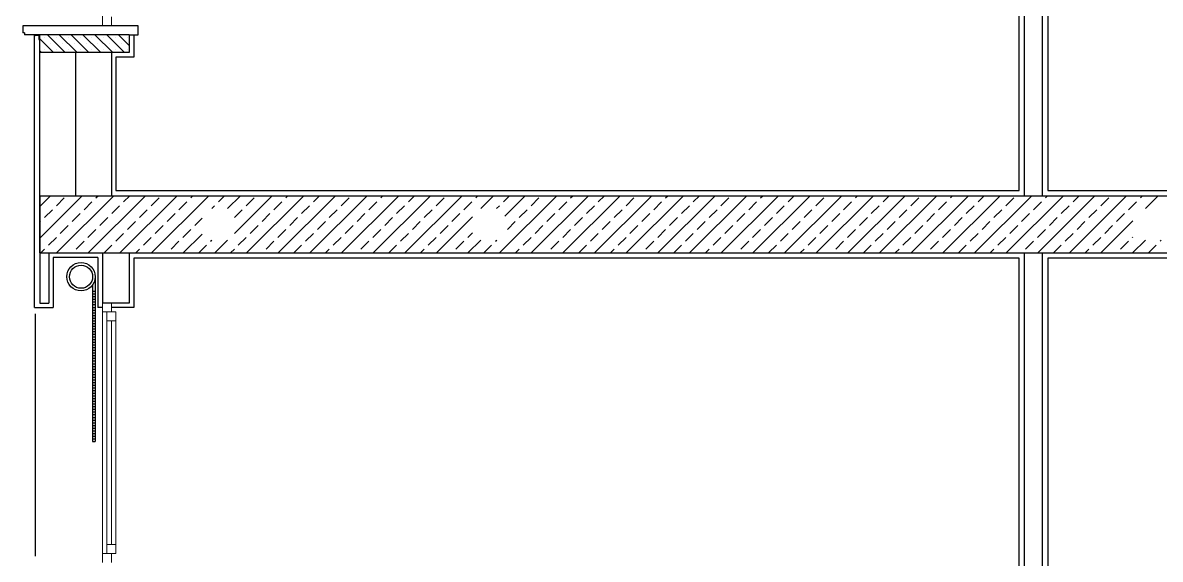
# Model space of a CAD drawing. Header units: inches. Extents: x -7543 to -822, y 102837 to 190349.
# Drawn here: x -837.08123 to -837.04946, y 102836.79202 to 102836.80702 of the extents above; entities that cross this region are included whole.
import ezdxf

# ---------------------------------------------------------------- set-up
doc = ezdxf.new("R2010")
doc.units = ezdxf.units.IN
doc.header["$MEASUREMENT"] = 0
doc.layers.add('PENCERE', color=7, linetype='Continuous', lineweight=18, true_color=0xffb360)
doc.layers.add('TARAMA', color=8, linetype='Continuous', lineweight=25)

msp = doc.modelspace()

# ---------------------------------------------------------------- linework, layer by layer
at = {"layer": 'PENCERE'}
for p, q in [((-837.079005, 102836.806937), (-837.079005, 102836.814187)), ((-837.078755, 102836.806937), (-837.078755, 102836.807187)), ((-837.079005, 102836.791937), (-837.079005, 102836.799187)), ((-837.078755, 102836.798937), (-837.078755, 102836.799187)), ((-837.079005, 102836.798937), (-837.07863, 102836.798937)), ((-837.07888, 102836.792187), (-837.07888, 102836.798937)), ((-837.07863, 102836.792187), (-837.07863, 102836.798937)), ((-837.07888, 102836.798687), (-837.07863, 102836.798687)), ((-837.078755, 102836.792437), (-837.078755, 102836.798687)), ((-837.07888, 102836.792437), (-837.07863, 102836.792437)), ((-837.079005, 102836.792187), (-837.07863, 102836.792187)), ((-837.078755, 102836.791937), (-837.078755, 102836.792187))]:
    msp.add_line(p, q, dxfattribs=at)
at = {"layer": 'TARAMA'}
for p, q in [((-837.053255, 102836.802187), (-837.053255, 102836.815587)), ((-837.052755, 102836.802187), (-837.052755, 102836.815587)), ((-837.053405, 102836.802337), (-837.053405, 102836.815437)), ((-837.052605, 102836.815437), (-837.052605, 102836.802337)), ((-837.08123, 102836.806937), (-837.08123, 102836.806737)), ((-837.078005, 102836.806937), (-837.08123, 102836.806937)), ((-837.08118, 102836.806737), (-837.08123, 102836.806737)), ((-837.08118, 102836.806737), (-837.08118, 102836.806687)), ((-837.080905, 102836.806687), (-837.08118, 102836.806687)), ((-837.078255, 102836.806687), (-837.080905, 102836.806687)), ((-837.080905, 102836.806687), (-837.080905, 102836.806687)), ((-837.080755, 102836.802187), (-837.080755, 102836.806687)), ((-837.080043, 102836.806187), (-837.080543, 102836.806687)), ((-837.079711, 102836.806187), (-837.080211, 102836.806687)), ((-837.07938, 102836.806187), (-837.07988, 102836.806687)), ((-837.079048, 102836.806187), (-837.079548, 102836.806687)), ((-837.078717, 102836.806187), (-837.079217, 102836.806687)), ((-837.078385, 102836.806187), (-837.078885, 102836.806687)), ((-837.078255, 102836.806388), (-837.078554, 102836.806687)), ((-837.078255, 102836.806687), (-837.078255, 102836.806187)), ((-837.078255, 102836.806687), (-837.078255, 102836.806687)), ((-837.078255, 102836.806687), (-837.078255, 102836.806687)), ((-837.078255, 102836.806687), (-837.07813, 102836.806687)), ((-837.07813, 102836.806687), (-837.07813, 102836.806062)), ((-837.07813, 102836.806687), (-837.078005, 102836.806687)), ((-837.078005, 102836.806687), (-837.078005, 102836.806937)), ((-837.080905, 102836.802437), (-837.080905, 102836.806662)), ((-837.08078, 102836.806662), (-837.08088, 102836.806662)), ((-837.08078, 102836.806662), (-837.08078, 102836.806562)), ((-837.080374, 102836.806187), (-837.080755, 102836.806568)), ((-837.080755, 102836.806537), (-837.080755, 102836.806537)), ((-837.080624, 102836.806602), (-837.080624, 102836.806602)), ((-837.080458, 102836.806437), (-837.080458, 102836.806437)), ((-837.080292, 102836.806602), (-837.080292, 102836.806602)), ((-837.080126, 102836.806437), (-837.080126, 102836.806437)), ((-837.079961, 102836.806602), (-837.079961, 102836.806602)), ((-837.079795, 102836.806437), (-837.079795, 102836.806437)), ((-837.079629, 102836.806602), (-837.079629, 102836.806602)), ((-837.079463, 102836.806437), (-837.079463, 102836.806437)), ((-837.079298, 102836.806602), (-837.079298, 102836.806602)), ((-837.079132, 102836.806437), (-837.079132, 102836.806437)), ((-837.078966, 102836.806602), (-837.078966, 102836.806602)), ((-837.078801, 102836.806437), (-837.078801, 102836.806437)), ((-837.078635, 102836.806602), (-837.078635, 102836.806602)), ((-837.078469, 102836.806437), (-837.078469, 102836.806437)), ((-837.078303, 102836.806602), (-837.078303, 102836.806602)), ((-837.080705, 102836.806187), (-837.080755, 102836.806237)), ((-837.078255, 102836.806187), (-837.080755, 102836.806187)), ((-837.080624, 102836.806271), (-837.080624, 102836.806271)), ((-837.080292, 102836.806271), (-837.080292, 102836.806271)), ((-837.079961, 102836.806271), (-837.079961, 102836.806271)), ((-837.079755, 102836.806187), (-837.079755, 102836.802187)), ((-837.079629, 102836.806271), (-837.079629, 102836.806271)), ((-837.079298, 102836.806271), (-837.079298, 102836.806271)), ((-837.078966, 102836.806271), (-837.078966, 102836.806271)), ((-837.078755, 102836.806187), (-837.078755, 102836.802187)), ((-837.078635, 102836.806271), (-837.078635, 102836.806271)), ((-837.07813, 102836.806062), (-837.07863, 102836.806062)), ((-837.07863, 102836.806062), (-837.07863, 102836.802337)), ((-837.078303, 102836.806271), (-837.078303, 102836.806271)), ((-837.080905, 102836.799062), (-837.080905, 102836.804719)), ((-837.07863, 102836.802337), (-837.053405, 102836.802337)), ((-837.052605, 102836.802337), (-837.039155, 102836.802337)), ((-837.080755, 102836.802187), (-837.028505, 102836.802187)), ((-837.080755, 102836.800587), (-837.080755, 102836.802187)), ((-837.080755, 102836.801324), (-837.080755, 102836.802187)), ((-837.080755, 102836.801886), (-837.080454, 102836.802187)), ((-837.080755, 102836.801002), (-837.07957, 102836.802187)), ((-837.080755, 102836.802185), (-837.080755, 102836.801324)), ((-837.080755, 102836.802185), (-837.080755, 102836.799185)), ((-837.080292, 102836.801907), (-837.080071, 102836.802128)), ((-837.080286, 102836.800587), (-837.078686, 102836.802187)), ((-837.079755, 102836.802187), (-837.028505, 102836.802187)), ((-837.079519, 102836.801796), (-837.079298, 102836.802017)), ((-837.079402, 102836.800587), (-837.077802, 102836.802187)), ((-837.079187, 102836.802128), (-837.079128, 102836.802187)), ((-837.078745, 102836.801686), (-837.078524, 102836.801907)), ((-837.078518, 102836.800587), (-837.076918, 102836.802187)), ((-837.078414, 102836.802017), (-837.078244, 102836.802187)), ((-837.07764, 102836.801907), (-837.07742, 102836.802128)), ((-837.077634, 102836.800587), (-837.076034, 102836.802187)), ((-837.076867, 102836.801796), (-837.076646, 102836.802017)), ((-837.076536, 102836.802128), (-837.076476, 102836.802187)), ((-837.075951, 102836.801829), (-837.075873, 102836.801907)), ((-837.075762, 102836.802017), (-837.075592, 102836.802187)), ((-837.075509, 102836.801829), (-837.07515, 102836.802187)), ((-837.075321, 102836.801132), (-837.074267, 102836.802187)), ((-837.074989, 102836.801907), (-837.074768, 102836.802128)), ((-837.074983, 102836.800587), (-837.073383, 102836.802187)), ((-837.074215, 102836.801796), (-837.073994, 102836.802017)), ((-837.074099, 102836.800587), (-837.072499, 102836.802187)), ((-837.073884, 102836.802128), (-837.073825, 102836.802187)), ((-837.073442, 102836.801686), (-837.073221, 102836.801907)), ((-837.073215, 102836.800587), (-837.071615, 102836.802187)), ((-837.073111, 102836.802017), (-837.072941, 102836.802187)), ((-837.072337, 102836.801907), (-837.072116, 102836.802128)), ((-837.072331, 102836.800587), (-837.070731, 102836.802187)), ((-837.071564, 102836.801796), (-837.071343, 102836.802017)), ((-837.071447, 102836.800587), (-837.069847, 102836.802187)), ((-837.071232, 102836.802128), (-837.071173, 102836.802187)), ((-837.07079, 102836.801686), (-837.070569, 102836.801907)), ((-837.070563, 102836.800587), (-837.068963, 102836.802187)), ((-837.070459, 102836.802017), (-837.070289, 102836.802187)), ((-837.069686, 102836.801907), (-837.069465, 102836.802128)), ((-837.068912, 102836.801796), (-837.068691, 102836.802017)), ((-837.068581, 102836.802128), (-837.068521, 102836.802187)), ((-837.068438, 102836.801829), (-837.068079, 102836.802187)), ((-837.067996, 102836.801829), (-837.067918, 102836.801907)), ((-837.067912, 102836.800587), (-837.066312, 102836.802187)), ((-837.067807, 102836.802017), (-837.067637, 102836.802187)), ((-837.067771, 102836.801612), (-837.067196, 102836.802187)), ((-837.067034, 102836.801907), (-837.066813, 102836.802128)), ((-837.067028, 102836.800587), (-837.065428, 102836.802187)), ((-837.06626, 102836.801796), (-837.06604, 102836.802017)), ((-837.066144, 102836.800587), (-837.064544, 102836.802187)), ((-837.065929, 102836.802128), (-837.06587, 102836.802187)), ((-837.065487, 102836.801686), (-837.065266, 102836.801907)), ((-837.06526, 102836.800587), (-837.06366, 102836.802187)), ((-837.065156, 102836.802017), (-837.064986, 102836.802187)), ((-837.064382, 102836.801907), (-837.064161, 102836.802128)), ((-837.064376, 102836.800587), (-837.062776, 102836.802187)), ((-837.063609, 102836.801796), (-837.063388, 102836.802017)), ((-837.063492, 102836.800587), (-837.061892, 102836.802187)), ((-837.063277, 102836.802128), (-837.063218, 102836.802187)), ((-837.062835, 102836.801686), (-837.062614, 102836.801907)), ((-837.062608, 102836.800587), (-837.061008, 102836.802187)), ((-837.062504, 102836.802017), (-837.062334, 102836.802187)), ((-837.061731, 102836.801907), (-837.06151, 102836.802128)), ((-837.061724, 102836.800587), (-837.060124, 102836.802187)), ((-837.060957, 102836.801796), (-837.060736, 102836.802017)), ((-837.060841, 102836.800587), (-837.059241, 102836.802187)), ((-837.060626, 102836.802128), (-837.060566, 102836.802187)), ((-837.060184, 102836.801686), (-837.059963, 102836.801907)), ((-837.059957, 102836.800587), (-837.058357, 102836.802187)), ((-837.059852, 102836.802017), (-837.059683, 102836.802187)), ((-837.059079, 102836.801907), (-837.058858, 102836.802128)), ((-837.059073, 102836.800587), (-837.057473, 102836.802187)), ((-837.058306, 102836.801796), (-837.058085, 102836.802017)), ((-837.058189, 102836.800587), (-837.056589, 102836.802187)), ((-837.057974, 102836.802128), (-837.057915, 102836.802187)), ((-837.057532, 102836.801686), (-837.057311, 102836.801907)), ((-837.057305, 102836.800587), (-837.055705, 102836.802187)), ((-837.057201, 102836.802017), (-837.057031, 102836.802187)), ((-837.056427, 102836.801907), (-837.056206, 102836.802128)), ((-837.056421, 102836.800587), (-837.054821, 102836.802187)), ((-837.055654, 102836.801796), (-837.055433, 102836.802017)), ((-837.055537, 102836.800587), (-837.053937, 102836.802187)), ((-837.055322, 102836.802128), (-837.055263, 102836.802187)), ((-837.05488, 102836.801686), (-837.05466, 102836.801907)), ((-837.054653, 102836.800587), (-837.053053, 102836.802187)), ((-837.054549, 102836.802017), (-837.054379, 102836.802187)), ((-837.053776, 102836.801907), (-837.053555, 102836.802128)), ((-837.053769, 102836.800587), (-837.052169, 102836.802187)), ((-837.053002, 102836.801796), (-837.052781, 102836.802017)), ((-837.052886, 102836.800587), (-837.051286, 102836.802187)), ((-837.052671, 102836.802128), (-837.052611, 102836.802187)), ((-837.052229, 102836.801686), (-837.052008, 102836.801907)), ((-837.052002, 102836.800587), (-837.050402, 102836.802187)), ((-837.051897, 102836.802017), (-837.051728, 102836.802187)), ((-837.051124, 102836.801907), (-837.050903, 102836.802128)), ((-837.050351, 102836.801796), (-837.05013, 102836.802017)), ((-837.050019, 102836.802128), (-837.04996, 102836.802187)), ((-837.049876, 102836.801829), (-837.049518, 102836.802187)), ((-837.080624, 102836.801575), (-837.080403, 102836.801796)), ((-837.07985, 102836.801465), (-837.079629, 102836.801686)), ((-837.077972, 102836.801575), (-837.077751, 102836.801796)), ((-837.077199, 102836.801465), (-837.076978, 102836.801686)), ((-837.07532, 102836.801575), (-837.075099, 102836.801796)), ((-837.074547, 102836.801465), (-837.074326, 102836.801686)), ((-837.072669, 102836.801575), (-837.072448, 102836.801796)), ((-837.071895, 102836.801465), (-837.071674, 102836.801686)), ((-837.070017, 102836.801575), (-837.069796, 102836.801796)), ((-837.069679, 102836.800587), (-837.068671, 102836.801595)), ((-837.069244, 102836.801465), (-837.069023, 102836.801686)), ((-837.067365, 102836.801575), (-837.067144, 102836.801796)), ((-837.066592, 102836.801465), (-837.066371, 102836.801686)), ((-837.064714, 102836.801575), (-837.064493, 102836.801796)), ((-837.06394, 102836.801465), (-837.063719, 102836.801686)), ((-837.062062, 102836.801575), (-837.061841, 102836.801796)), ((-837.061289, 102836.801465), (-837.061068, 102836.801686)), ((-837.05941, 102836.801575), (-837.059189, 102836.801796)), ((-837.058637, 102836.801465), (-837.058416, 102836.801686)), ((-837.056759, 102836.801575), (-837.056538, 102836.801796)), ((-837.055985, 102836.801465), (-837.055764, 102836.801686)), ((-837.054107, 102836.801575), (-837.053886, 102836.801796)), ((-837.053334, 102836.801465), (-837.053113, 102836.801686)), ((-837.051455, 102836.801575), (-837.051234, 102836.801796)), ((-837.050682, 102836.801465), (-837.050461, 102836.801686)), ((-837.080755, 102836.801444), (-837.080734, 102836.801465)), ((-837.080182, 102836.801133), (-837.079961, 102836.801354)), ((-837.079077, 102836.801354), (-837.078856, 102836.801575)), ((-837.078303, 102836.801244), (-837.078082, 102836.801465)), ((-837.07753, 102836.801133), (-837.077309, 102836.801354)), ((-837.076425, 102836.801354), (-837.076221, 102836.801558)), ((-837.074878, 102836.801133), (-837.074657, 102836.801354)), ((-837.073773, 102836.801354), (-837.073553, 102836.801575)), ((-837.073, 102836.801244), (-837.072779, 102836.801465)), ((-837.072227, 102836.801133), (-837.072006, 102836.801354)), ((-837.071122, 102836.801354), (-837.070901, 102836.801575)), ((-837.070348, 102836.801244), (-837.070127, 102836.801465)), ((-837.069575, 102836.801133), (-837.069354, 102836.801354)), ((-837.067697, 102836.801244), (-837.067476, 102836.801465)), ((-837.066923, 102836.801133), (-837.066702, 102836.801354)), ((-837.065819, 102836.801354), (-837.065598, 102836.801575)), ((-837.065045, 102836.801244), (-837.064824, 102836.801465)), ((-837.064272, 102836.801133), (-837.064051, 102836.801354)), ((-837.063167, 102836.801354), (-837.062946, 102836.801575)), ((-837.062393, 102836.801244), (-837.062173, 102836.801465)), ((-837.06162, 102836.801133), (-837.061399, 102836.801354)), ((-837.060515, 102836.801354), (-837.060294, 102836.801575)), ((-837.059742, 102836.801244), (-837.059521, 102836.801465)), ((-837.058968, 102836.801133), (-837.058747, 102836.801354)), ((-837.057864, 102836.801354), (-837.057643, 102836.801575)), ((-837.05709, 102836.801244), (-837.056869, 102836.801465)), ((-837.056317, 102836.801133), (-837.056096, 102836.801354)), ((-837.055212, 102836.801354), (-837.054991, 102836.801575)), ((-837.054439, 102836.801244), (-837.054218, 102836.801465)), ((-837.053665, 102836.801133), (-837.053444, 102836.801354)), ((-837.05256, 102836.801354), (-837.052339, 102836.801575)), ((-837.051787, 102836.801244), (-837.051566, 102836.801465)), ((-837.051118, 102836.800587), (-837.050225, 102836.80148)), ((-837.051013, 102836.801133), (-837.050793, 102836.801354)), ((-837.080513, 102836.800802), (-837.080292, 102836.801023)), ((-837.079408, 102836.801023), (-837.079187, 102836.801244)), ((-837.078635, 102836.800912), (-837.078414, 102836.801133)), ((-837.077861, 102836.800802), (-837.07764, 102836.801023)), ((-837.076757, 102836.801023), (-837.076536, 102836.801244)), ((-837.07675, 102836.800587), (-837.076221, 102836.801116)), ((-837.07521, 102836.800802), (-837.074989, 102836.801023)), ((-837.074105, 102836.801023), (-837.073884, 102836.801244)), ((-837.073332, 102836.800912), (-837.073111, 102836.801133)), ((-837.072558, 102836.800802), (-837.072337, 102836.801023)), ((-837.071453, 102836.801023), (-837.071232, 102836.801244)), ((-837.07068, 102836.800912), (-837.070459, 102836.801133)), ((-837.069906, 102836.800802), (-837.069686, 102836.801023)), ((-837.068802, 102836.801023), (-837.068671, 102836.801153)), ((-837.067255, 102836.800802), (-837.067034, 102836.801023)), ((-837.06615, 102836.801023), (-837.065929, 102836.801244)), ((-837.065377, 102836.800912), (-837.065156, 102836.801133)), ((-837.064603, 102836.800802), (-837.064382, 102836.801023)), ((-837.063498, 102836.801023), (-837.063277, 102836.801244)), ((-837.062725, 102836.800912), (-837.062504, 102836.801133)), ((-837.061952, 102836.800802), (-837.061731, 102836.801023)), ((-837.060847, 102836.801023), (-837.060626, 102836.801244)), ((-837.060073, 102836.800912), (-837.059852, 102836.801133)), ((-837.0593, 102836.800802), (-837.059079, 102836.801023)), ((-837.058195, 102836.801023), (-837.057974, 102836.801244)), ((-837.057422, 102836.800912), (-837.057201, 102836.801133)), ((-837.056648, 102836.800802), (-837.056427, 102836.801023)), ((-837.055543, 102836.801023), (-837.055322, 102836.801244)), ((-837.05477, 102836.800912), (-837.054549, 102836.801133)), ((-837.053997, 102836.800802), (-837.053776, 102836.801023)), ((-837.052892, 102836.801023), (-837.052671, 102836.801244)), ((-837.052118, 102836.800912), (-837.051897, 102836.801133)), ((-837.051345, 102836.800802), (-837.051124, 102836.801023)), ((-837.05024, 102836.801023), (-837.050225, 102836.801038)), ((-837.080728, 102836.800587), (-837.080624, 102836.800691)), ((-837.07974, 102836.800691), (-837.079519, 102836.800912)), ((-837.07896, 102836.800587), (-837.078745, 102836.800802)), ((-837.078076, 102836.800587), (-837.077972, 102836.800691)), ((-837.077088, 102836.800691), (-837.076867, 102836.800912)), ((-837.076309, 102836.800587), (-837.076094, 102836.800802)), ((-837.075983, 102836.800912), (-837.07595, 102836.800946)), ((-837.075867, 102836.800587), (-837.075508, 102836.800946)), ((-837.075425, 102836.800587), (-837.07532, 102836.800691)), ((-837.074436, 102836.800691), (-837.074215, 102836.800912)), ((-837.073657, 102836.800587), (-837.073442, 102836.800802)), ((-837.072773, 102836.800587), (-837.072669, 102836.800691)), ((-837.071785, 102836.800691), (-837.071564, 102836.800912)), ((-837.071005, 102836.800587), (-837.07079, 102836.800802)), ((-837.070121, 102836.800587), (-837.070017, 102836.800691)), ((-837.069133, 102836.800691), (-837.068912, 102836.800912)), ((-837.068796, 102836.800587), (-837.068437, 102836.800946)), ((-837.068354, 102836.800587), (-837.068139, 102836.800802)), ((-837.068028, 102836.800912), (-837.067995, 102836.800946)), ((-837.06747, 102836.800587), (-837.067365, 102836.800691)), ((-837.066481, 102836.800691), (-837.06626, 102836.800912)), ((-837.065702, 102836.800587), (-837.065487, 102836.800802)), ((-837.064818, 102836.800587), (-837.064714, 102836.800691)), ((-837.06383, 102836.800691), (-837.063609, 102836.800912)), ((-837.06305, 102836.800587), (-837.062835, 102836.800802)), ((-837.062166, 102836.800587), (-837.062062, 102836.800691)), ((-837.061178, 102836.800691), (-837.060957, 102836.800912)), ((-837.060399, 102836.800587), (-837.060184, 102836.800802)), ((-837.059515, 102836.800587), (-837.05941, 102836.800691)), ((-837.058527, 102836.800691), (-837.058306, 102836.800912)), ((-837.057747, 102836.800587), (-837.057532, 102836.800802)), ((-837.056863, 102836.800587), (-837.056759, 102836.800691)), ((-837.055875, 102836.800691), (-837.055654, 102836.800912)), ((-837.055095, 102836.800587), (-837.05488, 102836.800802)), ((-837.054211, 102836.800587), (-837.054107, 102836.800691)), ((-837.053223, 102836.800691), (-837.053002, 102836.800912)), ((-837.052444, 102836.800587), (-837.052229, 102836.800802)), ((-837.05156, 102836.800587), (-837.051455, 102836.800691)), ((-837.050572, 102836.800691), (-837.050351, 102836.800912)), ((-837.050234, 102836.800587), (-837.049875, 102836.800946)), ((-837.049792, 102836.800587), (-837.049577, 102836.800802)), ((-837.049467, 102836.800912), (-837.049433, 102836.800946)), ((-837.080755, 102836.800587), (-837.028505, 102836.800587)), ((-837.080755, 102836.800587), (-837.028505, 102836.800587)), ((-837.080505, 102836.800587), (-837.080505, 102836.799187)), ((-837.08038, 102836.800462), (-837.08038, 102836.799062)), ((-837.07913, 102836.800462), (-837.08038, 102836.800462)), ((-837.07913, 102836.800462), (-837.07913, 102836.799062)), ((-837.079005, 102836.800587), (-837.079005, 102836.799187)), ((-837.078255, 102836.800587), (-837.078255, 102836.799187)), ((-837.078255, 102836.800587), (-837.078255, 102836.799187)), ((-837.053405, 102836.800437), (-837.07813, 102836.800437)), ((-837.07813, 102836.800437), (-837.07813, 102836.799062)), ((-837.053405, 102836.787337), (-837.053405, 102836.800437)), ((-837.053255, 102836.787187), (-837.053255, 102836.800587)), ((-837.052755, 102836.787187), (-837.052755, 102836.800587)), ((-837.047405, 102836.800437), (-837.052605, 102836.800437)), ((-837.052605, 102836.800437), (-837.052605, 102836.787337)), ((-837.07928, 102836.79969), (-837.07928, 102836.795316)), ((-837.079205, 102836.799922), (-837.079205, 102836.795316)), ((-837.07928, 102836.799516), (-837.079205, 102836.799516)), ((-837.07928, 102836.799441), (-837.079205, 102836.799441)), ((-837.07928, 102836.799366), (-837.079205, 102836.799366)), ((-837.080905, 102836.799062), (-837.08038, 102836.799062)), ((-837.080755, 102836.799187), (-837.080505, 102836.799187)), ((-837.07928, 102836.799291), (-837.079205, 102836.799291)), ((-837.07928, 102836.799216), (-837.079205, 102836.799216)), ((-837.07928, 102836.799141), (-837.079205, 102836.799141)), ((-837.07928, 102836.799066), (-837.079205, 102836.799066)), ((-837.079005, 102836.799062), (-837.07913, 102836.799062)), ((-837.078255, 102836.799187), (-837.079005, 102836.799187)), ((-837.07813, 102836.799062), (-837.078755, 102836.799062)), ((-837.08088, 102836.798883), (-837.08088, 102836.792109)), ((-837.07928, 102836.798991), (-837.079205, 102836.798991)), ((-837.07928, 102836.798916), (-837.079205, 102836.798916)), ((-837.07928, 102836.798841), (-837.079205, 102836.798841)), ((-837.07928, 102836.798766), (-837.079205, 102836.798766)), ((-837.07928, 102836.798691), (-837.079205, 102836.798691)), ((-837.07928, 102836.798616), (-837.079205, 102836.798616)), ((-837.07928, 102836.798541), (-837.079205, 102836.798541)), ((-837.07928, 102836.798466), (-837.079205, 102836.798466)), ((-837.07928, 102836.798391), (-837.079205, 102836.798391)), ((-837.07928, 102836.798316), (-837.079205, 102836.798316)), ((-837.07928, 102836.798241), (-837.079205, 102836.798241)), ((-837.07928, 102836.798166), (-837.079205, 102836.798166)), ((-837.07928, 102836.798091), (-837.079205, 102836.798091)), ((-837.07928, 102836.798016), (-837.079205, 102836.798016)), ((-837.07928, 102836.797941), (-837.079205, 102836.797941)), ((-837.07928, 102836.797866), (-837.079205, 102836.797866)), ((-837.07928, 102836.797791), (-837.079205, 102836.797791)), ((-837.07928, 102836.797716), (-837.079205, 102836.797716)), ((-837.07928, 102836.797641), (-837.079205, 102836.797641)), ((-837.07928, 102836.797566), (-837.079205, 102836.797566)), ((-837.07928, 102836.797491), (-837.079205, 102836.797491)), ((-837.07928, 102836.797416), (-837.079205, 102836.797416)), ((-837.07928, 102836.797341), (-837.079205, 102836.797341)), ((-837.07928, 102836.797266), (-837.079205, 102836.797266)), ((-837.07928, 102836.797191), (-837.079205, 102836.797191)), ((-837.07928, 102836.797116), (-837.079205, 102836.797116)), ((-837.07928, 102836.797041), (-837.079205, 102836.797041)), ((-837.07928, 102836.796966), (-837.079205, 102836.796966)), ((-837.07928, 102836.796891), (-837.079205, 102836.796891)), ((-837.07928, 102836.796816), (-837.079205, 102836.796816)), ((-837.07928, 102836.796741), (-837.079205, 102836.796741)), ((-837.07928, 102836.796666), (-837.079205, 102836.796666)), ((-837.07928, 102836.796591), (-837.079205, 102836.796591)), ((-837.07928, 102836.796516), (-837.079205, 102836.796516)), ((-837.07928, 102836.796441), (-837.079205, 102836.796441)), ((-837.07928, 102836.796366), (-837.079205, 102836.796366)), ((-837.07928, 102836.796291), (-837.079205, 102836.796291)), ((-837.07928, 102836.796216), (-837.079205, 102836.796216)), ((-837.07928, 102836.796141), (-837.079205, 102836.796141)), ((-837.07928, 102836.796066), (-837.079205, 102836.796066)), ((-837.07928, 102836.795991), (-837.079205, 102836.795991)), ((-837.07928, 102836.795916), (-837.079205, 102836.795916)), ((-837.07928, 102836.795841), (-837.079205, 102836.795841)), ((-837.07928, 102836.795766), (-837.079205, 102836.795766)), ((-837.07928, 102836.795691), (-837.079205, 102836.795691)), ((-837.07928, 102836.795616), (-837.079205, 102836.795616)), ((-837.07928, 102836.795541), (-837.079205, 102836.795541)), ((-837.07928, 102836.795466), (-837.079205, 102836.795466)), ((-837.07928, 102836.795391), (-837.079205, 102836.795391)), ((-837.07928, 102836.795316), (-837.079205, 102836.795316))]:
    msp.add_line(p, q, dxfattribs=at)
for radius in [0.000397, 0.000322]:
    msp.add_circle((-837.079602, 102836.799922), radius, dxfattribs=at)
for centre in [(-837.08088, 102836.806687), (-837.080755, 102836.806562)]:
    msp.add_arc(centre, 0.000025, 180, 270, dxfattribs=at)

doc.saveas('drawing.dxf')
